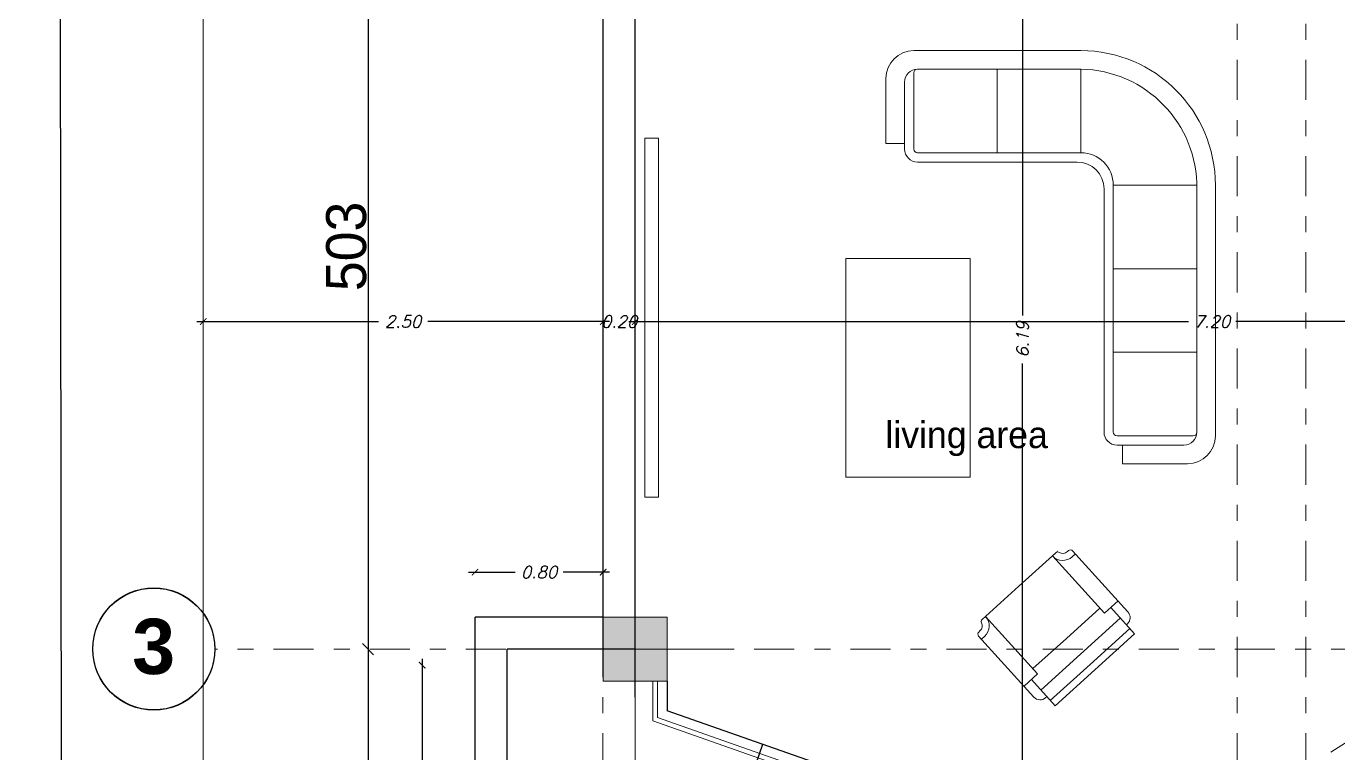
# Model space of a CAD drawing. Header units: metres. Extents: x 294 to 1101, y -498 to -355.
# Drawn here: x 534.34 to 542.53, y -386.28 to -381.75 of the extents above; entities that cross this region are included whole.
import ezdxf

# ---------------------------------------------------------------- set-up
doc = ezdxf.new("R2010")
doc.units = ezdxf.units.M
doc.linetypes.add('DASHDOT2', pattern=[0.5, 0.25, -0.125, 0, -0.125])
for name, color, linetype in [('4', 4, 'Continuous'), ('stair', 142, 'Continuous'), ('text', 3, 'Continuous')]:
    doc.layers.add(name, color=color, linetype=linetype)
for name, color, linetype, lineweight in [('axe', 12, 'DASHDOT2', 9), ('clumn', 40, 'Continuous', 13), ('elev1', 134, 'Continuous', 13), ('fur', 251, 'Continuous', 9), ('land', 96, 'Continuous', 15), ('roof', 16, 'DASHDOT2', 18), ('wall', 7, 'Continuous', 25)]:
    doc.layers.add(name, color=color, linetype=linetype, lineweight=lineweight)
doc.styles.add('alalala', font='bgothm.ttf', dxfattribs={"height": 0.2})
doc.styles.add('ITALICC', font='italicc')
doc.dimstyles.new('dim200', dxfattribs={"dimscale": 0.4, "dimtxt": 0.1885, "dimasz": 0.1, "dimexe": 0.15, "dimexo": 0.25, "dimgap": 0.07, "dimtad": 0, "dimzin": 0, "dimdsep": 46, "dimtxsty": 'ITALICC', "dimblk": 'ARCHTICK', "dimcen": 0.09, "dimdle": 0.1, "dimse1": 1, "dimse2": 1, "dimclrd": 211, "dimclrt": 3, "dimadec": 0, "dimazin": 0, "dimtfac": 1, "dimtix": 1, "dimtofl": 0, "dimtmove": 0, "dimatfit": 3, "dimldrblk": 'ARCHTICK', "dimfxl": 1, "dimtolj": 1, "dimtzin": 0, "dimlwd": 25, "dimarcsym": 0})
doc.dimstyles.new('DIMA', dxfattribs={"dimtxt": 0.25, "dimasz": 0.07, "dimexe": 0.2, "dimexo": 0.2, "dimgap": 0.01, "dimtad": 1, "dimdec": 0, "dimlfac": 100, "dimrnd": 1, "dimzin": 0, "dimdsep": 46, "dimtxsty": 'Standard', "dimblk1": 'OBLIQUE', "dimblk2": 'OBLIQUE', "dimsah": 1, "dimcen": 0.09, "dimdle": 0.2, "dimclrd": 1, "dimclre": 1, "dimclrt": 2, "dimadec": 0, "dimazin": 0, "dimtfac": 1, "dimtdec": 0, "dimtofl": 0, "dimtmove": 2, "dimatfit": 3, "dimldrblk": 'OBLIQUE', "dimfxl": 1, "dimtolj": 1, "dimtzin": 0, "dimarcsym": 0})

# ---------------------------------------------------------------- blocks, each defined once
blk = doc.blocks.new('Mob1')
at = {"layer": 'fur'}
for p, q in [((-7.65, 0.75), (-7.639, 0.75)), ((-7.59, 0.799), (-7.59, 0.8)), ((-7.5727, 0.8), (-7.22, 0.8)), ((-7.54, 0.25), (-7.54, 0.8)), ((-6.8673, 0.8), (-7.22, 0.8)), ((-6.9, 0.25), (-6.9, 0.8)), ((-6.85, 0.799), (-6.85, 0.8)), ((-6.79, 0.75), (-6.801, 0.75)), ((-7.67, 0.146), (-7.67, 0.73)), ((-6.77, 0.146), (-6.77, 0.73)), ((-7.54, 0.3), (-7.22, 0.3)), ((-6.9, 0.3), (-7.22, 0.3)), ((-7.67, 0.25), (-7.54, 0.25)), ((-7.6, 0), (-7.6, 0.25)), ((-6.77, 0.25), (-6.9, 0.25)), ((-6.84, 0), (-6.84, 0.25)), ((-7.6, 0.15), (-7.22, 0.15)), ((-6.84, 0.15), (-7.22, 0.15)), ((-7.6, 0.086), (-7.61, 0.086)), ((-7.6, 0.05), (-7.22, 0.05)), ((-7.6, 0), (-7.22, 0)), ((-6.84, 0.05), (-7.22, 0.05)), ((-6.84, 0), (-7.22, 0)), ((-6.84, 0.086), (-6.83, 0.086))]:
    blk.add_line(p, q, dxfattribs=at)
for points in [[(-7.67, 0.7), (-7.639, 0.7, 0.414214), (-7.54, 0.799), (-7.54, 0.8)], [(-6.77, 0.7), (-6.801, 0.7, -0.414214), (-6.9, 0.799), (-6.9, 0.8)]]:
    blk.add_lwpolyline(points, format="xyb", dxfattribs=at)
for centre, radius, start, end in [((-7.65, 0.73), 0.02, 90, 180), ((-7.639, 0.799), 0.049, 270, 344.01639), ((-7.5727, 0.78), 0.02, 90, 164.01639), ((-6.8673, 0.78), 0.02, 15.98361, 90), ((-6.801, 0.799), 0.049, 195.98361, 270), ((-6.79, 0.73), 0.02, 0, 90), ((-7.61, 0.146), 0.06, 180, 270), ((-6.83, 0.146), 0.06, 270, 0)]:
    blk.add_arc(centre, radius, start, end, dxfattribs=at)
blk = doc.blocks.new('gdffddg')
at = {"layer": 'fur'}
for p, q in [((312.9579, 39.4953), (313.1895, 39.4953)), ((313.1895, 39.4953), (314.0003, 39.4953)), ((313.7339, 39.3795), (312.9811, 39.3795)), ((313.7339, 39.3795), (312.9811, 39.3795)), ((313.4791, 38.8583), (313.4791, 39.3795)), ((314.0003, 39.3795), (313.7339, 39.3795)), ((314.0003, 39.3795), (313.7339, 39.3795)), ((314.0003, 38.8583), (314.0003, 39.3795)), ((312.7842, 38.9162), (312.7842, 39.3216)), ((312.9, 39.2984), (312.9, 38.8814)), ((312.9579, 39.3563), (312.9579, 38.8814)), ((312.9, 38.9162), (312.7842, 38.9162)), ((312.9811, 38.8583), (313.7339, 38.8583)), ((312.9811, 38.8004), (313.1895, 38.8004)), ((313.1895, 38.8004), (313.9771, 38.8004)), ((313.7339, 38.8583), (314.0003, 38.8583)), ((314.203, 38.6556), (314.203, 38.4239)), ((314.7242, 38.6556), (314.203, 38.6556)), ((314.7242, 38.4239), (314.7242, 38.6556)), ((314.84, 38.4239), (314.84, 38.6556)), ((314.1451, 38.6324), (314.1451, 38.4239)), ((314.7242, 38.4239), (314.7242, 38.6324)), ((314.1451, 38.4239), (314.1451, 37.1151)), ((314.203, 38.4239), (314.203, 37.1151)), ((314.7242, 37.1151), (314.7242, 38.4239)), ((314.7242, 37.1151), (314.7242, 38.4239)), ((314.84, 38.4239), (314.84, 37.092)), ((314.7242, 38.1344), (314.203, 38.1344)), ((314.7242, 37.6132), (314.203, 37.6132)), ((314.2261, 37.092), (314.701, 37.092)), ((314.2261, 37.0341), (314.6431, 37.0341)), ((314.2609, 36.9182), (314.2609, 37.0341)), ((314.6663, 36.9182), (314.2609, 36.9182))]:
    blk.add_line(p, q, dxfattribs=at)
for centre, radius, start, end in [((312.9579, 39.3216), 0.1737, 90, 180), ((314.0003, 38.6556), 0.8397, 0, 90), ((312.9811, 39.2984), 0.0811, 90, 180), ((312.9811, 39.3563), 0.0232, 90, 180), ((313.9887, 38.644), 0.7356, 359.09778, 89.09778), ((312.9811, 38.8814), 0.0811, 180, 270), ((312.9811, 38.8814), 0.0232, 180, 270), ((313.9771, 38.6324), 0.1679, 0, 90), ((314.0003, 38.6556), 0.2027, 0, 90), ((314.2261, 37.1151), 0.0811, 180, 270), ((314.2261, 37.1151), 0.0232, 180, 270), ((314.6431, 37.1151), 0.0811, 270, 0), ((314.6663, 37.092), 0.1737, 270, 0), ((314.701, 37.1151), 0.0232, 270, 0)]:
    blk.add_arc(centre, radius, start, end, dxfattribs=at)
blk = doc.blocks.new('_ArchTick')
at = {"color": 0, "linetype": 'ByBlock', "const_width": 0.15}
blk.add_lwpolyline([(-0.5, -0.5), (0.5, 0.5)], dxfattribs=at)
blk = doc.blocks.new('*D140')
at = {"layer": 'DEFPOINTS', "color": 0, "transparency": 16777216}
for p in [(538.1403, -383.4331), (537.9403, -383.593), (537.9403, -384.0976)]:
    blk.add_point(p, dxfattribs=at)
at = {"layer": 'wall', "color": 211, "linetype": 'Continuous', "lineweight": 25, "transparency": 16777216}
for p, q in [((537.9403, -383.593), (537.9003, -383.593)), ((538.1403, -383.593), (538.1803, -383.593))]:
    blk.add_line(p, q, dxfattribs=at)
at = {"layer": 'wall', "color": 211, "lineweight": 25, "transparency": 16777216, "xscale": 0.04000000000000001, "yscale": 0.04000000000000001, "zscale": 0.04000000000000001}
blk.add_blockref('_ArchTick', (537.9403, -383.593), dxfattribs=at)
at = {"layer": 'wall', "color": 211, "lineweight": 25, "transparency": 16777216, "xscale": 0.04000000000000001, "yscale": 0.04000000000000001, "zscale": 0.04000000000000001, "rotation": 180}
blk.add_blockref('_ArchTick', (538.1403, -383.593), dxfattribs=at)
at = {"layer": 'wall', "color": 3, "transparency": 16777216, "insert": (538.0403, -383.593), "char_height": 0.0754, "attachment_point": 5, "style": 'ITALICC'}
blk.add_mtext('\\A1;0.20', dxfattribs=at)
blk = doc.blocks.new('_OBLIQUE')
at = {"color": 0, "linetype": 'ByBlock'}
blk.add_line((-0.5, -0.5), (0.5, 0.5), dxfattribs=at)
blk = doc.blocks.new('*D92')
at = {"layer": 'DEFPOINTS', "color": 0, "transparency": 16777216}
for p in [(535.4003, -371.4772), (534.5828, -406.8161), (535.4437, -406.8151)]:
    blk.add_point(p, dxfattribs=at)
at = {"layer": 'wall', "color": 1, "lineweight": -2, "transparency": 16777216}
for p, q in [((534.5391, -371.2783), (534.5831, -407.0161)), ((535.2003, -371.4774), (534.3394, -371.4785)), ((535.2437, -406.8153), (534.3828, -406.8164))]:
    blk.add_line(p, q, dxfattribs=at)
at = {"layer": 'wall', "color": 1, "lineweight": -2, "transparency": 16777216, "xscale": 0.07, "yscale": 0.07, "zscale": 0.07}
for p, rotation in [((534.5394, -371.4783), 90.07047498531634), ((534.5828, -406.8161), 270.0704749853163)]:
    blk.add_blockref('_OBLIQUE', p, dxfattribs=dict(at, rotation=rotation))
at = {"layer": 'wall', "color": 2, "transparency": 16777216, "insert": (534.6961, -389.147), "char_height": 0.25, "attachment_point": 5, "rotation": 270.07047}
blk.add_mtext('\\A1;3534', dxfattribs=at)
blk = doc.blocks.new('*D226')
at = {"layer": 'DEFPOINTS', "color": 0, "transparency": 16777216}
for p in [(538.1403, -382.8066), (538.1403, -383.593), (545.3411, -383.593)]:
    blk.add_point(p, dxfattribs=at)
at = {"layer": 'wall', "color": 211, "linetype": 'Continuous', "lineweight": 25, "transparency": 16777216}
for p, q in [((538.1003, -383.593), (541.5924, -383.593)), ((545.3811, -383.593), (541.8889, -383.593))]:
    blk.add_line(p, q, dxfattribs=at)
at = {"layer": 'wall', "color": 211, "lineweight": 25, "transparency": 16777216, "xscale": 0.04000000000000001, "yscale": 0.04000000000000001, "zscale": 0.04000000000000001, "rotation": 180}
blk.add_blockref('_ArchTick', (538.1403, -383.593), dxfattribs=at)
at = {"layer": 'wall', "color": 211, "lineweight": 25, "transparency": 16777216, "xscale": 0.04000000000000001, "yscale": 0.04000000000000001, "zscale": 0.04000000000000001}
blk.add_blockref('_ArchTick', (545.3411, -383.593), dxfattribs=at)
at = {"layer": 'wall', "color": 3, "transparency": 16777216, "insert": (541.7407, -383.593), "char_height": 0.0754, "attachment_point": 5, "style": 'ITALICC'}
blk.add_mtext('\\A1;7.20', dxfattribs=at)
blk = doc.blocks.new('*D283')
at = {"layer": 'DEFPOINTS', "color": 0, "transparency": 16777216}
for p in [(537.1403, -385.1563), (537.1403, -385.4367), (537.9403, -385.4367)]:
    blk.add_point(p, dxfattribs=at)
at = {"layer": 'wall', "color": 211, "linetype": 'Continuous', "lineweight": 25, "transparency": 16777216}
for p, q in [((537.1003, -385.1563), (537.3902, -385.1563)), ((537.9803, -385.1563), (537.6903, -385.1563))]:
    blk.add_line(p, q, dxfattribs=at)
at = {"layer": 'wall', "color": 211, "lineweight": 25, "transparency": 16777216, "xscale": 0.04000000000000001, "yscale": 0.04000000000000001, "zscale": 0.04000000000000001, "rotation": 180}
blk.add_blockref('_ArchTick', (537.1403, -385.1563), dxfattribs=at)
at = {"layer": 'wall', "color": 211, "lineweight": 25, "transparency": 16777216, "xscale": 0.04000000000000001, "yscale": 0.04000000000000001, "zscale": 0.04000000000000001}
blk.add_blockref('_ArchTick', (537.9403, -385.1563), dxfattribs=at)
at = {"layer": 'wall', "color": 3, "transparency": 16777216, "insert": (537.5403, -385.1563), "char_height": 0.0754, "attachment_point": 5, "style": 'ITALICC'}
blk.add_mtext('\\A1;0.80', dxfattribs=at)
blk = doc.blocks.new('*D284')
at = {"layer": 'DEFPOINTS', "color": 0, "transparency": 16777216}
for p in [(537.1403, -385.7367), (536.8106, -391.3722), (537.1403, -391.3722)]:
    blk.add_point(p, dxfattribs=at)
at = {"layer": 'wall', "color": 211, "linetype": 'Continuous', "lineweight": 25, "transparency": 16777216}
for p, q in [((536.8106, -385.6967), (536.8106, -388.4026)), ((536.8106, -391.4122), (536.8106, -388.7063))]:
    blk.add_line(p, q, dxfattribs=at)
at = {"layer": 'wall', "color": 211, "lineweight": 25, "transparency": 16777216, "xscale": 0.04000000000000001, "yscale": 0.04000000000000001, "zscale": 0.04000000000000001}
for p, rotation in [((536.8106, -385.7367), 90), ((536.8106, -391.3722), 270)]:
    blk.add_blockref('_ArchTick', p, dxfattribs=dict(at, rotation=rotation))
at = {"layer": 'wall', "color": 3, "transparency": 16777216, "insert": (536.8106, -388.5545), "char_height": 0.0754, "attachment_point": 5, "rotation": 90, "style": 'ITALICC'}
blk.add_mtext('\\A1;5.64', dxfattribs=at)
blk = doc.blocks.new('*D285')
at = {"layer": 'DEFPOINTS', "color": 0, "transparency": 16777216}
for p in [(540.5573, -380.611), (540.5573, -380.611), (540.5573, -386.7984)]:
    blk.add_point(p, dxfattribs=at)
at = {"layer": 'wall', "color": 211, "linetype": 'Continuous', "lineweight": 25, "transparency": 16777216}
for p, q in [((540.5573, -380.571), (540.5573, -383.5546)), ((540.5573, -386.8384), (540.5573, -383.8548))]:
    blk.add_line(p, q, dxfattribs=at)
at = {"layer": 'wall', "color": 211, "lineweight": 25, "transparency": 16777216, "xscale": 0.04000000000000001, "yscale": 0.04000000000000001, "zscale": 0.04000000000000001}
for p, rotation in [((540.5573, -380.611), 90), ((540.5573, -386.7984), 270)]:
    blk.add_blockref('_ArchTick', p, dxfattribs=dict(at, rotation=rotation))
at = {"layer": 'wall', "color": 3, "transparency": 16777216, "insert": (540.5573, -383.7047), "char_height": 0.0754, "attachment_point": 5, "rotation": 90, "style": 'ITALICC'}
blk.add_mtext('\\A1;6.19', dxfattribs=at)
blk = doc.blocks.new('*D135')
at = {"layer": 'DEFPOINTS', "color": 0, "transparency": 16777216}
for p in [(535.4437, -383.593), (537.9403, -383.593), (535.4437, -384.0504)]:
    blk.add_point(p, dxfattribs=at)
at = {"layer": 'wall', "color": 211, "linetype": 'Continuous', "lineweight": 25, "transparency": 16777216}
for p, q in [((535.4037, -383.593), (536.5383, -383.593)), ((537.9803, -383.593), (536.8457, -383.593))]:
    blk.add_line(p, q, dxfattribs=at)
at = {"layer": 'wall', "color": 211, "lineweight": 25, "transparency": 16777216, "xscale": 0.04000000000000001, "yscale": 0.04000000000000001, "zscale": 0.04000000000000001, "rotation": 180}
blk.add_blockref('_ArchTick', (535.4437, -383.593), dxfattribs=at)
at = {"layer": 'wall', "color": 211, "lineweight": 25, "transparency": 16777216, "xscale": 0.04000000000000001, "yscale": 0.04000000000000001, "zscale": 0.04000000000000001}
blk.add_blockref('_ArchTick', (537.9403, -383.593), dxfattribs=at)
at = {"layer": 'wall', "color": 3, "transparency": 16777216, "insert": (536.692, -383.593), "char_height": 0.0754, "attachment_point": 5, "style": 'ITALICC'}
blk.add_mtext('\\A1;2.50', dxfattribs=at)
blk = doc.blocks.new('CLUMN')
at = {"layer": 'clumn', "color": 1}
for p, q in [((879.9932, 254.3445), (879.9932, 253.1445)), ((879.3932, 253.7445), (880.5932, 253.7445))]:
    blk.add_line(p, q, dxfattribs=at)
at = {"layer": 'clumn'}
blk.add_lwpolyline([(879.7932, 253.5445), (880.1932, 253.5445), (880.1932, 253.9445), (879.7932, 253.9445)], close=True, dxfattribs=at)
blk = doc.blocks.new('*D329')
at = {"layer": 'DEFPOINTS', "color": 0, "transparency": 16777216}
for p in [(536.4726, -380.611), (536.4726, -385.6367), (536.4726, -385.6367)]:
    blk.add_point(p, dxfattribs=at)
at = {"layer": 'wall', "color": 1, "lineweight": -2, "transparency": 16777216}
blk.add_line((536.4726, -380.411), (536.4726, -385.8367), dxfattribs=at)
at = {"layer": 'wall', "color": 1, "lineweight": -2, "transparency": 16777216, "xscale": 0.07, "yscale": 0.07, "zscale": 0.07}
for p, rotation in [((536.4726, -380.611), 90), ((536.4726, -385.6367), 270)]:
    blk.add_blockref('_OBLIQUE', p, dxfattribs=dict(at, rotation=rotation))
at = {"layer": 'wall', "color": 2, "transparency": 16777216, "insert": (536.3376, -383.1239), "char_height": 0.25, "attachment_point": 5, "rotation": 90}
blk.add_mtext('\\A1;503', dxfattribs=at)
blk = doc.blocks.new('*D330')
at = {"layer": 'DEFPOINTS', "color": 0, "transparency": 16777216}
for p in [(536.4726, -385.6367), (536.2763, -391.1722), (536.4726, -391.1722)]:
    blk.add_point(p, dxfattribs=at)
at = {"layer": 'wall', "color": 1, "lineweight": -2, "transparency": 16777216}
for p, q in [((536.4726, -385.4367), (536.4726, -391.3722)), ((536.4763, -391.1722), (536.6726, -391.1722))]:
    blk.add_line(p, q, dxfattribs=at)
at = {"layer": 'wall', "color": 1, "lineweight": -2, "transparency": 16777216, "xscale": 0.07, "yscale": 0.07, "zscale": 0.07}
for p, rotation in [((536.4726, -385.6367), 90), ((536.4726, -391.1722), 270)]:
    blk.add_blockref('_OBLIQUE', p, dxfattribs=dict(at, rotation=rotation))
at = {"layer": 'wall', "color": 2, "transparency": 16777216, "insert": (536.3376, -388.4045), "char_height": 0.25, "attachment_point": 5, "rotation": 90}
blk.add_mtext('\\A1;554', dxfattribs=at)

msp = doc.modelspace()

# ---------------------------------------------------------------- hatches: boundary and pattern name
at = {"layer": 'clumn'}
h = msp.add_hatch(color=256, dxfattribs=at)
edge = h.paths.add_edge_path()
edge.add_line((537.5403, -385.6367), (538.7403, -385.6367))
edge = h.paths.add_edge_path()
edge.add_line((538.1403, -386.2367), (538.1403, -385.0367))
h.paths.add_polyline_path([(537.9403, -385.4367), (538.3403, -385.4367), (538.3403, -385.8367), (537.9403, -385.8367)])

# ---------------------------------------------------------------- linework, layer by layer
for p, q in [((538.1403, -385.9367), (538.1403, -380.611)), ((537.9403, -385.7367), (537.9403, -384.7201)), ((537.1403, -391.3722), (537.1403, -385.4367)), ((537.3403, -391.1722), (537.3403, -385.6367))]:
    msp.add_line(p, q)
at = {"layer": '4'}
for centre in [(535.1357, -385.6349), (535.1357, -385.6367)]:
    msp.add_circle(centre, 0.381, dxfattribs=at)
at = {"layer": 'axe'}
for p, q in [((537.9377, -402.6106), (537.9377, -367.9368)), ((541.8977, -402.6106), (541.8977, -367.9368)), ((542.3267, -402.6106), (542.3267, -367.9368)), ((538.1403, -402.6106), (538.1403, -368.888)), ((557.7332, -385.6367), (535.5167, -385.6367))]:
    msp.add_line(p, q, dxfattribs=at)
at = {"layer": 'elev1'}
for p, q in [((538.2503, -385.8367), (538.2503, -386.0847)), ((538.2803, -385.8367), (538.2803, -386.0634)), ((541.1724, -387.1095), (538.2503, -386.0847)), ((541.1823, -387.0812), (538.2803, -386.0634))]:
    msp.add_line(p, q, dxfattribs=at)
at = {"layer": 'fur'}
for points in [[(538.2005, -384.6891), (538.2845, -384.6891), (538.2845, -382.4478), (538.2005, -382.4478)], [(539.455, -383.1998), (540.2299, -383.1998), (540.2299, -384.5635), (539.455, -384.5635)]]:
    msp.add_lwpolyline(points, close=True, dxfattribs=at)
at = {"layer": 'land'}
msp.add_lwpolyline([(555.4384, -366.108), (535.4437, -371.4656), (535.4437, -406.8151), (549.3659, -402.7366), (555.4384, -401.1566)], close=True, dxfattribs=at)
at = {"layer": 'roof'}
for radius in [5.35, 5.15]:
    msp.add_arc((545.4411, -390.7366), radius, 114.47476, 150.98926, dxfattribs=at)
at = {"layer": 'stair'}
for p, q in [((538.3403, -385.8367), (538.3403, -386.0209)), ((541.2022, -387.0246), (538.3403, -386.0209)), ((538.5403, -387.3627), (538.9374, -386.2303))]:
    msp.add_line(p, q, dxfattribs=at)
at = {"layer": 'wall'}
for p, q in [((537.9403, -384.7201), (537.9403, -380.411)), ((537.9403, -385.4367), (537.1403, -385.4367)), ((537.1403, -386.0546), (537.1403, -385.4367)), ((538.1403, -385.6367), (537.3403, -385.6367))]:
    msp.add_line(p, q, dxfattribs=at)

# ---------------------------------------------------------------- block references
at = {"layer": 'clumn', "xscale": -1, "rotation": 180}
msp.add_blockref('CLUMN', (-341.8529, -131.8922), dxfattribs=at)
at = {"layer": 'fur', "xscale": 0.8799999999999953, "yscale": 0.8799999999999953, "zscale": 0.8799999999999953, "rotation": 42.18494669312501}
msp.add_blockref('Mob1', (545.7161, -381.4983), dxfattribs=at)
at = {"layer": 'wall'}
msp.add_blockref('gdffddg', (226.9211, -421.3979), dxfattribs=at)

# ---------------------------------------------------------------- texts
at = {"insert": (535.0007, -385.4469), "char_height": 0.344529, "width": 0.960905, "attachment_point": 1}
msp.add_mtext('{\\fArial|b1|i0|c0|p34;3}', dxfattribs=at)
at = {"layer": 'text', "style": 'alalala'}
msp.add_text('living area', height=0.166304, dxfattribs=at).set_placement((539.7018, -384.3826))

# ---------------------------------------------------------------- dimensions: what is measured, and where the dimension line sits
at = {"layer": 'wall'}
for p1, p2, distance, dimstyle, picture, middle in [((535.4003, -371.4772), (535.4437, -406.8151), -0.8609, 'DIMA', '*D92', (534.6961, -389.147)), ((540.5573, -386.7984), (540.5573, -380.611), 0, 'dim200', '*D285', (540.5573, -383.7047)), ((537.9403, -385.4367), (537.1403, -385.4367), -0.2805, 'dim200', '*D283', (537.5403, -385.1563)), ((537.1403, -385.7367), (537.1403, -391.3722), -0.3296, 'dim200', '*D284', (536.8106, -388.5545))]:
    dim = msp.add_aligned_dim(p1=p1, p2=p2, distance=distance, dimstyle=dimstyle, dxfattribs=at)
    dim.commit()
    dim.dimension.update_dxf_attribs({"geometry": picture, "text_midpoint": middle})
for base, p1, p2, picture, middle in [((536.4726, -385.6367), (536.4726, -380.611), (536.4726, -385.6367), '*D329', (536.3376, -383.1239)), ((536.4726, -391.1722), (536.4726, -385.6367), (536.2763, -391.1722), '*D330', (536.3376, -388.4045))]:
    dim = msp.add_linear_dim(base=base, p1=p1, p2=p2, angle=90, dimstyle='DIMA', dxfattribs=at)
    dim.commit()
    dim.dimension.update_dxf_attribs({"geometry": picture, "text_midpoint": middle})
dim = msp.add_linear_dim(base=(538.1403, -383.593), p1=(545.3411, -383.593), p2=(538.1403, -382.8066), dimstyle='dim200', dxfattribs=at)
dim.commit()
dim.dimension.update_dxf_attribs({"geometry": '*D226', "text_midpoint": (541.7407, -383.593)})
for base, p1, p2, picture, middle in [((537.9403, -383.593), (538.1403, -383.4331), (537.9403, -384.0976), '*D140', (538.0403, -383.593)), ((535.4437, -383.593), (537.9403, -383.593), (535.4437, -384.0504), '*D135', (536.692, -383.593))]:
    dim = msp.add_linear_dim(base=base, p1=p1, p2=p2, angle=180, dimstyle='dim200', override={"dimtmove": 1}, dxfattribs=at)
    dim.commit()
    dim.dimension.update_dxf_attribs({"geometry": picture, "text_midpoint": middle})

doc.saveas('drawing.dxf')
